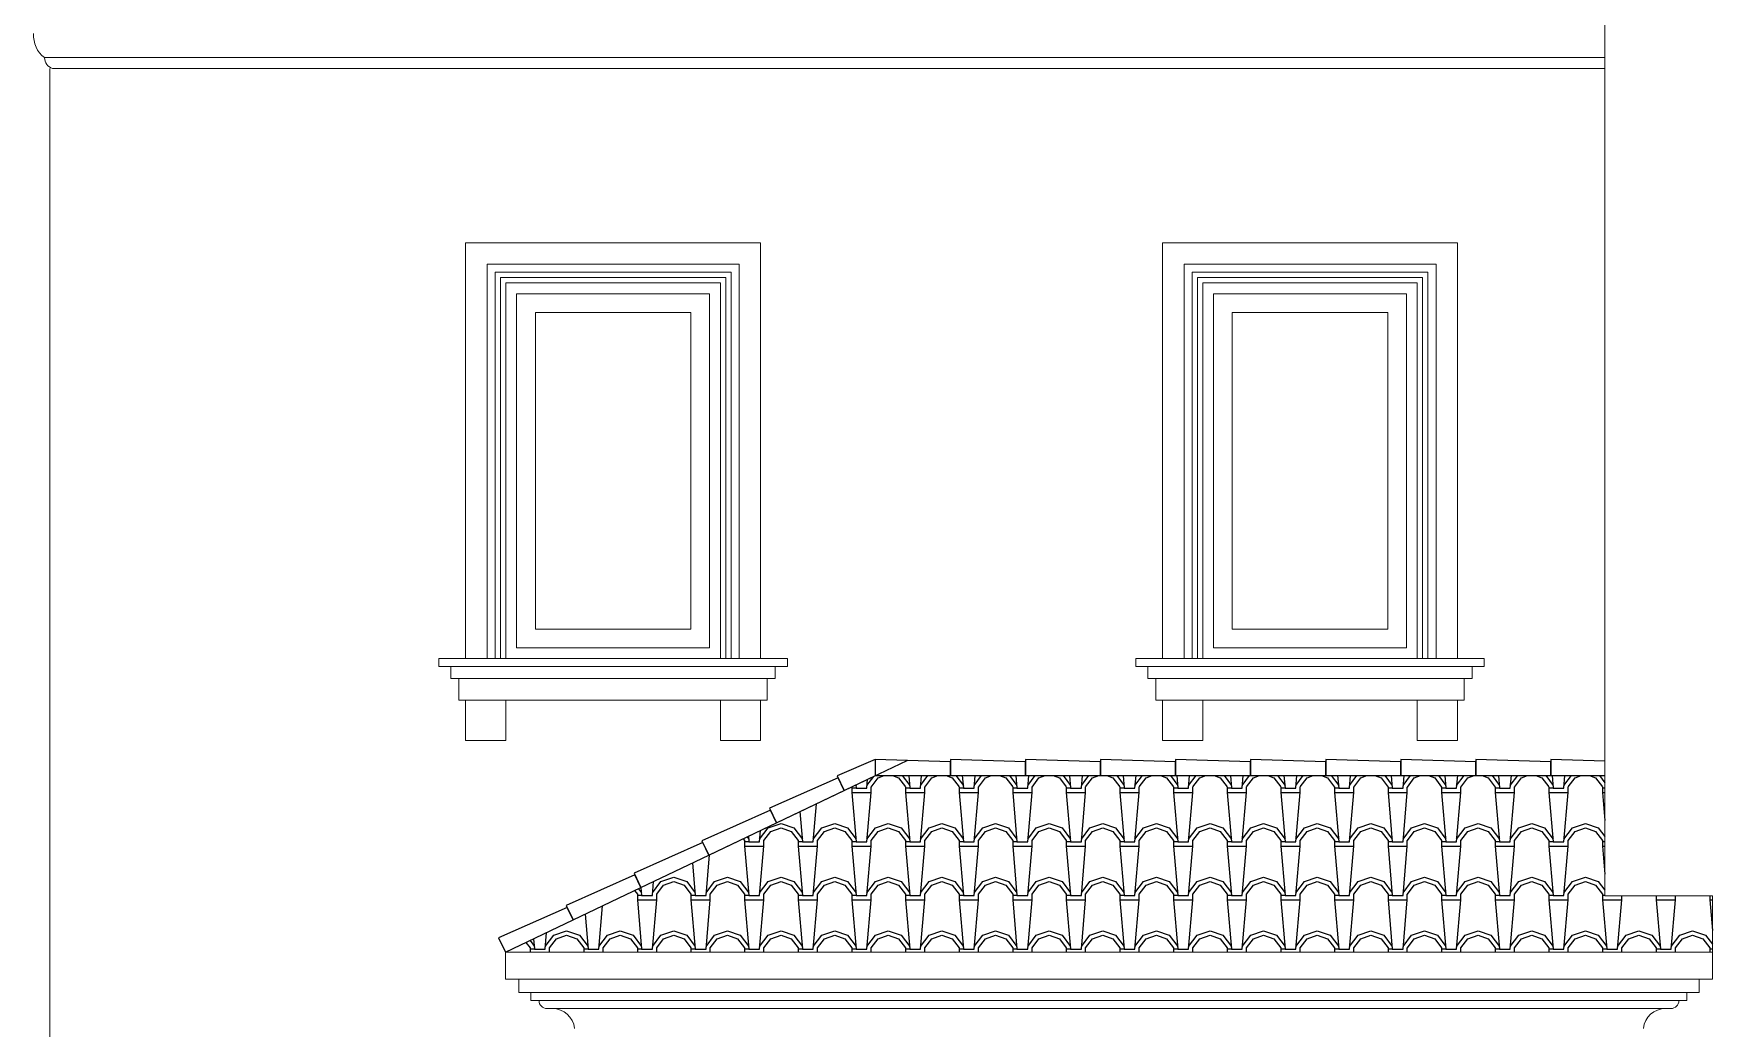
# Model space of a CAD drawing. Header units: millimetres. Extents: x 33748 to 451939, y -263262 to 62681.
# Drawn here: x 347514 to 353776, y -242341 to -238633 of the extents above; entities that cross this region are included whole.
import ezdxf

# ---------------------------------------------------------------- set-up
doc = ezdxf.new("R2010")
doc.units = ezdxf.units.MM
for name, color, linetype, lineweight in [('-DOOR', 137, 'Continuous', 9), ('-HATCH', 8, 'Continuous', 5), ('-LINE1', 7, 'Continuous', 18)]:
    doc.layers.add(name, color=color, linetype=linetype, lineweight=lineweight)
for name, color, linetype in [('-HATCH CONCRETE', 54, 'Continuous'), ('1-NETMANH', 8, 'Continuous'), ('13. NET HATCH', 252, 'Continuous')]:
    doc.layers.add(name, color=color, linetype=linetype)

msp = doc.modelspace()

# ---------------------------------------------------------------- hatches: boundary and pattern name
at = {"layer": '13. NET HATCH'}
h = msp.add_hatch(dxfattribs=at)
h.set_pattern_fill('N-ONG-01', color=256, scale=200)
h.set_pattern_definition([(274.9697, (352765.325, -235262.424), (-199.998261, 2400.00021), [184.6944, -4432.6642]), (180, (352781.33, -235446.42), (-200, -200), [16, -184]), (0, (352581.33, -235462.42), (200, 200), [56, -144]), (90, (352637.33, -235462.42), (-200, 200), [20, -180]), (270, (352765.33, -235442.42), (200, -200), [20, -180]), (0, (352765.33, -235462.42), (200, 200), [16, -184]), (0, (352581.33, -235446.42), (200, 200), [40, -160]), (85.0303, (352621.325, -235446.424), (199.998261, 2400.00021), [184.6944, -4432.6642]), (52.6961, (352621.325, -235436.4244), (-2599.997178, -3400.002148), [52.8016, -5227.35]), (18.4349, (352653.325, -235394.424), (400.0001, 199.9997), [50.5964, -581.859]), (341.5651, (352701.325, -235378.424), (-400.0001, 199.9997), [50.5964, -581.859]), (307.3039, (352749.325, -235394.4244), (2599.997178, -3400.002148), [52.8016, -5227.35]), (20.2249, (352663.325, -235408.424), (-2199.999453, -800.001667), [40.497, -4009.1944]), (339.7751, (352701.325, -235394.424), (2199.999453, -800.001667), [40.497, -4009.1944]), (307.4054, (352739.325, -235408.424), (2000.00199, -2599.998493), [42.8018, -4237.385]), (52.5946, (352637.325, -235442.424), (-2000.00199, -2599.998493), [42.8018, -4237.385])])
h.paths.add_polyline_path([(353776.4, -242057.4), (353776.4, -241847.2), (353375.5, -241847.2), (353375.5, -241398.9), (350654, -241398.9), (349274.5, -242057.4)])

# ---------------------------------------------------------------- linework, layer by layer
at = {"layer": '-DOOR', "lineweight": 9}
for p, q in [((350035.9, -239602.4), (350035.9, -240922.4)), ((352635.5, -239602.4), (352635.5, -240922.4))]:
    msp.add_line(p, q, dxfattribs=at)
for points in [[(349315.9, -240922.4), (349315.9, -239602.4), (350035.9, -239602.4), (350035.9, -240922.4), (349315.9, -240922.4)], [(349315.9, -239602.4), (349315.9, -240922.4)], [(351915.5, -240922.4), (351915.5, -239602.4), (352635.5, -239602.4), (352635.5, -240922.4), (351915.5, -240922.4)], [(351915.5, -239602.4), (351915.5, -240922.4)], [(349385.9, -240852.4), (349385.9, -239672.4), (349965.9, -239672.4), (349965.9, -240852.4), (349385.9, -240852.4)], [(351985.5, -240852.4), (351985.5, -239672.4), (352565.5, -239672.4), (352565.5, -240852.4), (351985.5, -240852.4)]]:
    msp.add_lwpolyline(points, dxfattribs=at)
at = {"layer": '-HATCH'}
for p, q in [((353375.5, -238722.4), (347555.1, -238722.4)), ((349025.9, -240992.4), (350325.9, -240992.4)), ((349070.9, -240992.4), (350280.9, -240992.4)), ((351625.5, -240992.4), (352925.5, -240992.4)), ((351670.5, -240992.4), (352880.5, -240992.4)), ((350280.9, -241037.4), (349070.9, -241037.4)), ((350250.9, -241037.4), (349100.9, -241037.4)), ((352880.5, -241037.4), (351670.5, -241037.4)), ((352850.5, -241037.4), (351700.5, -241037.4))]:
    msp.add_line(p, q, dxfattribs=at)
at = {"layer": '-HATCH CONCRETE'}
for points in [[(350654, -241338.9), (350512.1, -241400.2), (350537.9, -241454.3), (350772.6, -241342.3)], [(353375.5, -241344.7), (353174, -241338.9), (353174, -241398.9), (353375.5, -241398.9)]]:
    msp.add_lwpolyline(points, dxfattribs=at)
for points in [[(350934, -241398.9), (350934, -241346.9), (350654, -241338.9), (350654, -241398.9)], [(351214, -241398.9), (351214, -241346.9), (350934, -241338.9), (350934, -241398.9)], [(351494, -241398.9), (351494, -241346.9), (351214, -241338.9), (351214, -241398.9)], [(351774, -241398.9), (351774, -241346.9), (351494, -241338.9), (351494, -241398.9)], [(352054, -241398.9), (352054, -241346.9), (351774, -241338.9), (351774, -241398.9)], [(352334, -241398.9), (352334, -241346.9), (352054, -241338.9), (352054, -241398.9)], [(352614, -241398.9), (352614, -241346.9), (352334, -241338.9), (352334, -241398.9)], [(352894, -241398.9), (352894, -241346.9), (352614, -241338.9), (352614, -241398.9)], [(353174, -241398.9), (353174, -241346.9), (352894, -241338.9), (352894, -241398.9)], [(350537.9, -241454.3), (350515.5, -241407.4), (350259.4, -241520.8), (350285.2, -241574.9)], [(350285.2, -241574.9), (350262.8, -241528), (350006.7, -241641.4), (350032.5, -241695.6)], [(350032.5, -241695.6), (350010.1, -241648.6), (349754, -241762), (349779.9, -241816.2)], [(349779.9, -241816.2), (349757.5, -241769.3), (349501.3, -241882.7), (349527.2, -241936.8)], [(349527.2, -241936.8), (349504.8, -241889.9), (349248.6, -242003.3), (349274.5, -242057.4)]]:
    msp.add_lwpolyline(points, close=True, dxfattribs=at)
at = {"layer": '-LINE1', "lineweight": 20}
for p, q in [((353375.5, -235562.4), (353375.5, -241847.2)), ((353375.5, -238762.4), (347585.2, -238762.4)), ((349274.5, -242057.4), (350654, -241398.9)), ((350654, -241398.9), (353375.5, -241398.9)), ((353375.5, -241847.2), (353776.4, -241847.2)), ((353776.4, -241847.2), (353776.4, -242157.4)), ((349274.5, -242057.4), (349274.5, -242157.4)), ((349274.5, -242157.4), (353776.4, -242157.4)), ((349324.5, -242207.4), (349324.5, -242157.4)), ((353726.4, -242207.4), (353726.4, -242157.4)), ((349369.5, -242207.4), (349324.5, -242207.4)), ((349369.5, -242237.4), (349369.5, -242207.4)), ((353681.4, -242207.4), (353726.4, -242207.4)), ((353681.4, -242237.4), (353681.4, -242207.4)), ((349399.5, -242237.4), (349369.5, -242237.4)), ((349449.5, -242267.4), (349429.5, -242267.4)), ((353601.4, -242267.4), (353621.4, -242267.4)), ((353651.4, -242237.4), (353681.4, -242237.4))]:
    msp.add_line(p, q, dxfattribs=at)
at = {"layer": '-LINE1'}
msp.add_line((347575.1, -246112.4), (347575.1, -238762.4), dxfattribs=at)
at = {"layer": '-LINE1', "lineweight": 20}
for points in [[(350225.9, -240962.4), (350225.9, -239412.4), (349125.9, -239412.4), (349125.9, -240962.4)], [(352825.5, -240962.4), (352825.5, -239412.4), (351725.5, -239412.4), (351725.5, -240962.4)], [(350075.9, -240962.4), (350075.9, -239562.4), (349275.9, -239562.4), (349275.9, -240962.4)], [(352675.5, -240962.4), (352675.5, -239562.4), (351875.5, -239562.4), (351875.5, -240962.4)], [(350325.9, -240962.4), (349025.9, -240962.4), (349025.9, -240992.4), (349070.9, -240992.4), (349070.9, -241037.4), (349100.9, -241037.4), (349100.9, -241117.4), (350250.9, -241117.4), (350250.9, -241037.4), (350280.9, -241037.4), (350280.9, -240992.4), (350325.9, -240992.4), (350325.9, -240962.4)], [(352925.5, -240962.4), (351625.5, -240962.4), (351625.5, -240992.4), (351670.5, -240992.4), (351670.5, -241037.4), (351700.5, -241037.4), (351700.5, -241117.4), (352850.5, -241117.4), (352850.5, -241037.4), (352880.5, -241037.4), (352880.5, -240992.4), (352925.5, -240992.4), (352925.5, -240962.4)], [(353776.4, -242057.4), (349274.5, -242057.4)]]:
    msp.add_lwpolyline(points, dxfattribs=at)
for points in [[(349275.9, -241117.4), (349125.9, -241117.4), (349125.9, -241267.5), (349275.9, -241267.5)], [(350225.9, -241117.4), (350075.9, -241117.4), (350075.9, -241268.5), (350225.9, -241268.5)], [(351875.5, -241117.4), (351725.5, -241117.4), (351725.5, -241267.5), (351875.5, -241267.5)], [(352825.5, -241117.4), (352675.5, -241117.4), (352675.5, -241268.5), (352825.5, -241268.5)]]:
    msp.add_lwpolyline(points, close=True, dxfattribs=at)
for centre, radius, start, end in [((347617.4, -238640.1), 103.2, 175.86, 232.886), ((347597.4, -238722), 42.3, 180.62204, 253.13033), ((349429.5, -242237.4), 30, 180, 270), ((349449.9, -242349.9), 82.5, 6.03074, 90.2889), ((353601, -242349.9), 82.5, 89.7111, 173.96926), ((353621.4, -242237.4), 30, 270, 0)]:
    msp.add_arc(centre, radius, start, end, dxfattribs=at)
at = {"layer": '1-NETMANH', "lineweight": 20}
for p, q in [((349205.9, -239492.4), (350145.9, -239492.4)), ((349205.9, -239492.4), (349205.9, -240962.4)), ((349235.9, -239522.4), (350115.9, -239522.4)), ((349235.9, -239522.4), (349235.9, -240962.4)), ((350115.9, -239522.4), (350115.9, -240962.4)), ((350145.9, -239492.4), (350145.9, -240962.4)), ((351805.5, -239492.4), (352745.5, -239492.4)), ((351805.5, -239492.4), (351805.5, -240962.4)), ((351835.5, -239522.4), (352715.5, -239522.4)), ((351835.5, -239522.4), (351835.5, -240962.4)), ((352715.5, -239522.4), (352715.5, -240962.4)), ((352745.5, -239492.4), (352745.5, -240962.4)), ((349255.9, -239542.4), (350095.9, -239542.4)), ((349255.9, -239542.4), (349255.9, -240962.4)), ((350095.9, -239542.4), (350095.9, -240962.4)), ((351855.5, -239542.4), (352695.5, -239542.4)), ((351855.5, -239542.4), (351855.5, -240962.4)), ((352695.5, -239542.4), (352695.5, -240962.4)), ((353726.4, -242207.4), (349369.5, -242207.4)), ((353681.4, -242237.4), (349399.5, -242237.4)), ((353621.4, -242267.4), (349450.3, -242267.4))]:
    msp.add_line(p, q, dxfattribs=at)

doc.saveas('drawing.dxf')
